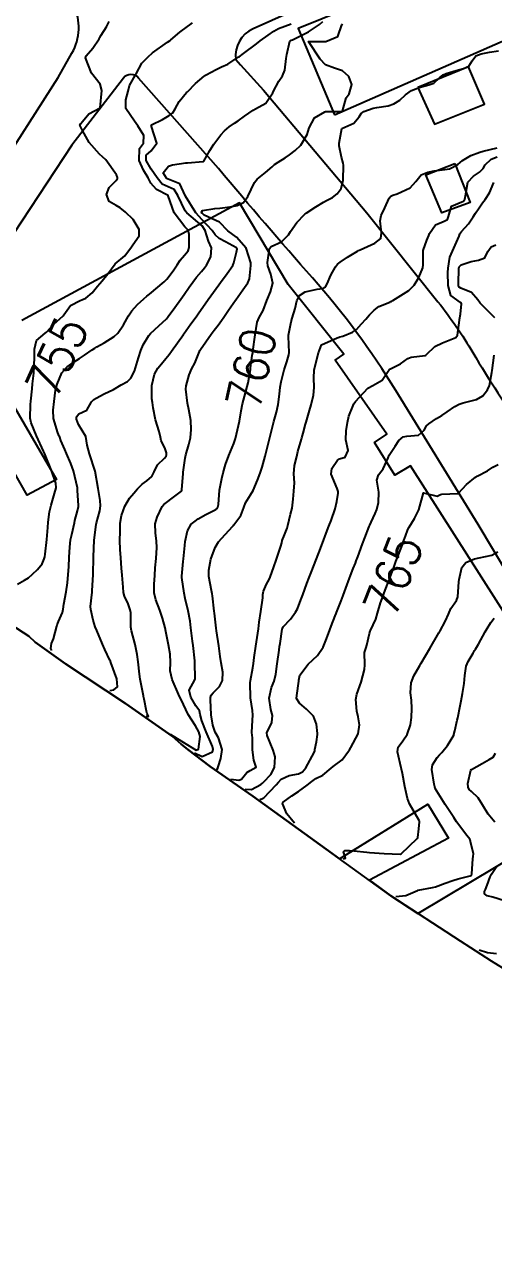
# Model space of a CAD drawing. Header units: metres. Extents: x 318500 to 325275, y 7408834 to 7428799.
# Drawn here: x 322217.8 to 322272.1, y 7421808 to 7421949.2 of the extents above; entities that cross this region are included whole.
import ezdxf
from ezdxf.enums import TextEntityAlignment as Align

# ---------------------------------------------------------------- set-up
doc = ezdxf.new("R2010")
doc.units = ezdxf.units.M
doc.header["$MEASUREMENT"] = 0
for name, color, linetype in [('Area', 45, 'Continuous'), ('Cotas', 45, 'Continuous'), ('Curvas de Nivel 1m', 11, 'Continuous'), ('Curvas de Nivel 5m', 15, 'Continuous'), ('Edificações', 30, 'Continuous'), ('Vias Primárias', 230, 'Continuous')]:
    doc.layers.add(name, color=color, linetype=linetype)
doc.styles.add('Style-STANDARD', font='STANDARD.shx')

msp = doc.modelspace()

# ---------------------------------------------------------------- linework, layer by layer
at = {"layer": 'Area'}
msp.add_lwpolyline([(322274.42, 7421839.2), (322271.82, 7421840.81), (322268.24, 7421843.12), (322260.18, 7421848.36), (322253.36, 7421853.27), (322244.21, 7421859.91), (322239.25, 7421863.32), (322236.69, 7421865.29), (322235.89, 7421865.92), (322234.85, 7421866.85), (322229.45, 7421870.62), (322222.51, 7421875.19), (322219.01, 7421877.7), (322218.27, 7421878.4), (322214.75, 7421880.69)], dxfattribs=at)
at = {"layer": 'Curvas de Nivel 1m', "flags": 128}
for points, elevation in [([(322220.93, 7421876.73), (322220.84, 7421876.98), (322220.92, 7421877.56), (322221.15, 7421878.11), (322221.51, 7421879.55), (322221.56, 7421879.72), (322221.73, 7421880.1), (322222.16, 7421881.13), (322222.24, 7421881.54), (322222.33, 7421882.11), (322222.61, 7421883.54), (322222.76, 7421884.56), (322222.85, 7421885.53), (322222.92, 7421886.43), (322222.96, 7421887.53), (322223.02, 7421888.71), (322223.11, 7421889.53), (322223.24, 7421890.15), (322223.55, 7421891.52), (322223.62, 7421891.79), (322223.9, 7421892.89), (322224.03, 7421893.39), (322224.04, 7421893.52), (322223.93, 7421895.26), (322223.91, 7421895.5), (322223.91, 7421895.52), (322223.9, 7421895.55), (322223.43, 7421897.53), (322223.14, 7421898.37), (322222.63, 7421899.54), (322222.43, 7421899.98), (322222, 7421901.04), (322221.86, 7421901.41), (322221.8, 7421901.55), (322221.64, 7421901.93), (322221.13, 7421903.56), (322221.09, 7421904.53), (322221.23, 7421905.56), (322221.38, 7421906.86), (322221.54, 7421907.56), (322222.11, 7421908.85), (322222.71, 7421909.54), (322223.53, 7421910.12), (322224.14, 7421910.53), (322224.74, 7421910.92), (322225.61, 7421911.51), (322225.92, 7421911.73), (322226.15, 7421911.87), (322226.99, 7421912.32), (322228.17, 7421913.06), (322228.58, 7421913.46), (322229.24, 7421914.4), (322229.82, 7421915.45), (322229.96, 7421915.69), (322230.21, 7421916.03), (322230.87, 7421916.78), (322231.58, 7421917.43), (322231.93, 7421917.72), (322232.24, 7421917.97), (322233.93, 7421919.39), (322234.1, 7421919.54), (322234.25, 7421919.7), (322234.98, 7421920.67), (322235.44, 7421921.37), (322235.78, 7421921.88), (322236.3, 7421922.46), (322236.7, 7421922.96), (322236.82, 7421923.35), (322236.82, 7421924.86), (322236.72, 7421925.36), (322236.34, 7421925.76), (322235.08, 7421927.38), (322234.42, 7421929.35), (322234.41, 7421929.39), (322233.04, 7421930.05), (322232.4, 7421930.79), (322232.07, 7421931.42), (322231.54, 7421932.31), (322231.05, 7421933.43), (322231.1, 7421934.79), (322231.56, 7421935.43), (322231.6, 7421936.3), (322230.9, 7421937.44), (322230.5, 7421937.96), (322229.52, 7421939.45), (322229.51, 7421940.43), (322229.78, 7421941.45), (322229.91, 7421942.09), (322230.57, 7421943.25), (322230.65, 7421943.37), (322230.69, 7421943.45), (322231.36, 7421944.66), (322232.07, 7421945.43), (322232.6, 7421945.86), (322234.33, 7421947.11), (322234.62, 7421947.31), (322234.66, 7421947.35), (322234.71, 7421947.39), (322235.75, 7421948.27), (322236.64, 7421948.93), (322236.9, 7421949.11), (322237.21, 7421949.36)], 756), ([(322227.67, 7421872.11), (322228.13, 7421872.21), (322228.53, 7421872.55), (322228.45, 7421873.46), (322227.78, 7421875.36), (322227.74, 7421875.47), (322227.72, 7421875.52), (322227.67, 7421875.63), (322227.08, 7421876.87), (322226.81, 7421877.48), (322226.14, 7421879.06), (322225.97, 7421879.5), (322225.73, 7421880.24), (322225.44, 7421881.5), (322225.43, 7421881.83), (322225.59, 7421883.5), (322225.61, 7421883.67), (322225.72, 7421885.5), (322225.72, 7421885.58), (322225.78, 7421887.5), (322225.77, 7421887.56), (322225.85, 7421889.5), (322226.07, 7421891.3), (322226.11, 7421891.5), (322226.48, 7421892.91), (322226.57, 7421893.49), (322226.53, 7421894.1), (322226.3, 7421895.49), (322225.96, 7421897.5), (322225.29, 7421899.51), (322225.03, 7421900.48), (322224.88, 7421901.51), (322224.03, 7421902.87), (322223.78, 7421903.52), (322223.79, 7421903.77), (322224.05, 7421904.12), (322225.01, 7421904.55), (322225.55, 7421905.51), (322225.8, 7421905.78), (322226.07, 7421905.94), (322227.01, 7421906.42), (322228.08, 7421906.95), (322228.97, 7421907.46), (322229.68, 7421907.86), (322230.1, 7421908.25), (322230.51, 7421909.04), (322230.63, 7421909.43), (322230.97, 7421910.6), (322231.24, 7421911.43), (322231.51, 7421912.08), (322232.17, 7421913.18), (322232.37, 7421913.42), (322233.31, 7421914.28), (322234.2, 7421915.1), (322234.33, 7421915.25), (322234.42, 7421915.39), (322235.17, 7421916.42), (322235.85, 7421917.37), (322236.24, 7421917.92), (322236.83, 7421918.77), (322237.25, 7421919.35), (322237.69, 7421919.91), (322238.27, 7421920.6), (322238.61, 7421921), (322238.83, 7421921.33), (322239.33, 7421922.29), (322239.41, 7421923.32), (322239.07, 7421924.09), (322238.7, 7421925.33), (322238.34, 7421925.86), (322236.56, 7421927.36), (322236.36, 7421927.59), (322235.51, 7421929.37), (322235.08, 7421930.06), (322234.4, 7421930.36), (322233.7, 7421930.69), (322233.14, 7421931.41), (322232.43, 7421932.43), (322231.84, 7421933.43), (322231.85, 7421934.02), (322232.45, 7421934.52), (322233.09, 7421935.41), (322232.49, 7421937.37), (322232.46, 7421937.42), (322232.43, 7421937.48), (322232.49, 7421937.54), (322233.73, 7421938.17), (322234.51, 7421938.61), (322234.94, 7421938.95), (322235.2, 7421939.38), (322235.66, 7421940.25), (322236.54, 7421941.29), (322236.62, 7421941.37), (322237.58, 7421942.32), (322238.57, 7421943.17), (322238.66, 7421943.24), (322238.81, 7421943.34), (322239.94, 7421943.96), (322240.58, 7421944.25), (322241.31, 7421944.58), (322242.39, 7421945.29), (322242.52, 7421945.37), (322242.6, 7421945.43), (322243.12, 7421945.79), (322244.62, 7421946.92), (322245.03, 7421947.25), (322245.96, 7421947.91), (322246.64, 7421948.37), (322247.18, 7421948.69), (322248.65, 7421949.21)], 757), ([(322231.84, 7421869.23), (322232.06, 7421869.1), (322232.14, 7421869.13), (322231.99, 7421869.41), (322231.9, 7421869.72), (322231.61, 7421871.13), (322231.55, 7421871.42), (322231.54, 7421871.49), (322231.15, 7421873.42), (322231.08, 7421874), (322230.94, 7421875.43), (322230.81, 7421876.3), (322230.58, 7421877.43), (322230.14, 7421879), (322230.07, 7421879.44), (322230.07, 7421881.11), (322230, 7421881.44), (322229.76, 7421882.13), (322229.35, 7421883.03), (322229.23, 7421883.45), (322229.18, 7421884.05), (322229.06, 7421885.45), (322229.01, 7421886.25), (322228.91, 7421887.45), (322228.83, 7421888.44), (322228.82, 7421889.46), (322228.83, 7421890.49), (322228.85, 7421891.46), (322229, 7421892.35), (322229.38, 7421893.45), (322229.92, 7421894.38), (322230.41, 7421894.96), (322230.84, 7421895.43), (322231.39, 7421895.97), (322231.94, 7421896.37), (322232.5, 7421896.87), (322232.8, 7421897.41), (322233.17, 7421898.21), (322233.98, 7421898.98), (322234.17, 7421899.21), (322234.21, 7421899.39), (322234.2, 7421899.6), (322234, 7421900.2), (322233.6, 7421900.99), (322233.52, 7421901.4), (322233.36, 7421902.06), (322232.94, 7421903.41), (322232.67, 7421904.8), (322232.58, 7421905.41), (322232.52, 7421905.86), (322232.5, 7421907.41), (322232.81, 7421908.71), (322233.21, 7421909.4), (322233.62, 7421909.9), (322234.14, 7421910.51), (322234.52, 7421911), (322234.79, 7421911.38), (322236.17, 7421913.31), (322236.19, 7421913.34), (322236.2, 7421913.36), (322237.03, 7421914.51), (322237.63, 7421915.35), (322237.86, 7421915.68), (322238.21, 7421916.18), (322238.69, 7421916.86), (322239.02, 7421917.33), (322240.25, 7421919.04), (322240.45, 7421919.31), (322241.22, 7421920.34), (322241.87, 7421921.29), (322242, 7421921.57), (322242.3, 7421922.83), (322242.37, 7421923.22), (322242.35, 7421923.28), (322242.31, 7421923.32), (322241.04, 7421924.02), (322240.32, 7421924.39), (322239.83, 7421924.82), (322239.49, 7421925.32), (322238.35, 7421926.56), (322237.6, 7421927.35), (322236.39, 7421929.29), (322236.37, 7421929.36), (322235.75, 7421930.71), (322234.41, 7421931.25), (322234.31, 7421931.29), (322234.22, 7421931.39), (322233.83, 7421931.99), (322234.43, 7421932.77), (322234.91, 7421932.9), (322236.44, 7421933.14), (322236.64, 7421933.16), (322238.44, 7421933.29), (322238.48, 7421933.3), (322238.51, 7421933.34), (322239.21, 7421934.58), (322239.69, 7421935.32), (322240.48, 7421936.38), (322240.93, 7421936.87), (322241.47, 7421937.3), (322242.07, 7421937.72), (322242.5, 7421938.02), (322243.25, 7421938.54), (322244.25, 7421939.26), (322244.52, 7421939.4), (322245.71, 7421940.07), (322246.5, 7421941.23), (322246.55, 7421941.35), (322247.21, 7421942.58), (322247.64, 7421943.22), (322247.91, 7421943.88), (322248.07, 7421945.22), (322248.14, 7421945.68), (322248.49, 7421947.21), (322248.54, 7421947.29), (322248.62, 7421947.32), (322248.79, 7421947.37), (322250.64, 7421948.29), (322251.92, 7421949.16), (322252.3, 7421949.51)], 758), ([(322234.64, 7421867.07), (322237.65, 7421865.21), (322237.92, 7421865.33), (322238.1, 7421866.79), (322237.95, 7421867.33), (322237.57, 7421868.03), (322236.7, 7421869.35), (322235.89, 7421871.07), (322235.77, 7421871.36), (322235.61, 7421871.68), (322234.85, 7421873.37), (322234.65, 7421874.38), (322234.69, 7421875.37), (322234.63, 7421876.33), (322234.44, 7421877.38), (322234.15, 7421878.95), (322234.06, 7421879.38), (322233.74, 7421880.5), (322233.43, 7421881.39), (322232.96, 7421882.6), (322232.78, 7421883.4), (322232.79, 7421884.4), (322232.86, 7421885.4), (322232.9, 7421886.31), (322233, 7421887.4), (322233.09, 7421888.65), (322233.05, 7421889.4), (322232.93, 7421890.34), (322232.91, 7421891.4), (322233.11, 7421892.18), (322233.72, 7421893.39), (322233.91, 7421893.62), (322235.16, 7421894.61), (322235.93, 7421895.19), (322235.99, 7421895.3), (322236, 7421895.36), (322236.12, 7421897.19), (322236.14, 7421897.36), (322236.36, 7421898.99), (322236.44, 7421899.36), (322236.79, 7421900.57), (322236.97, 7421901.35), (322237.06, 7421902.32), (322237.02, 7421903.35), (322236.79, 7421904.63), (322236.64, 7421905.35), (322236.45, 7421906.99), (322236.48, 7421907.36), (322236.83, 7421908.63), (322237.15, 7421909.35), (322237.5, 7421909.98), (322238.01, 7421911.34), (322238.06, 7421911.44), (322238.15, 7421911.57), (322239.38, 7421913.32), (322239.71, 7421913.78), (322240.19, 7421914.39), (322240.59, 7421914.91), (322240.85, 7421915.3), (322241.38, 7421916.12), (322242.2, 7421917.28), (322242.23, 7421917.32), (322243.05, 7421918.46), (322243.62, 7421919.27), (322243.8, 7421919.72), (322243.98, 7421921.26), (322243.98, 7421921.57), (322243.44, 7421923.27), (322242.32, 7421924.55), (322241.89, 7421924.85), (322241.29, 7421925.3), (322240.34, 7421926.28), (322238.58, 7421927.11), (322238.36, 7421927.29), (322238.31, 7421927.34), (322238.27, 7421927.43), (322238.36, 7421927.64), (322239.8, 7421927.88), (322240.37, 7421927.92), (322241.58, 7421928.08), (322242.37, 7421928.22), (322243.11, 7421928.55), (322243.62, 7421929.27), (322244.41, 7421930.86), (322244.71, 7421931.26), (322245.65, 7421932.02), (322246.43, 7421932.68), (322246.72, 7421932.94), (322247.12, 7421933.22), (322247.94, 7421933.72), (322248.45, 7421934.08), (322249.1, 7421934.57), (322249.76, 7421935.19), (322250.48, 7421936.44), (322250.71, 7421937.18), (322251.33, 7421938.35), (322252.52, 7421939.06), (322252.6, 7421939.07), (322254.52, 7421939.1), (322254.55, 7421939.1), (322254.56, 7421939.13), (322255.01, 7421940.65), (322255.35, 7421941.12), (322255.65, 7421942.2), (322255.3, 7421943.12), (322254.58, 7421943.8), (322253.63, 7421944.09), (322252.59, 7421944.47), (322251.97, 7421945.16), (322250.63, 7421947.18), (322252.63, 7421947.19), (322254.03, 7421947.75), (322254.49, 7421949.13), (322254.57, 7421949.21)], 759), ([(322239.95, 7421863.01), (322240.1, 7421863.01), (322240.17, 7421863.3), (322240.49, 7421864.26), (322240.65, 7421865.29), (322240.21, 7421866.64), (322239.85, 7421867.31), (322239.57, 7421868.09), (322239.38, 7421869.31), (322239.31, 7421871.02), (322239.29, 7421871.31), (322239.37, 7421871.56), (322239.62, 7421871.83), (322240.34, 7421872.59), (322240.7, 7421873.29), (322240.71, 7421874.24), (322240.54, 7421875.3), (322240.42, 7421876.04), (322240.25, 7421877.3), (322240, 7421879.02), (322239.96, 7421879.31), (322239.75, 7421881.07), (322239.72, 7421881.31), (322239.52, 7421883.07), (322239.49, 7421883.31), (322239.4, 7421883.69), (322239.12, 7421885.32), (322239.11, 7421886.02), (322239.35, 7421887.32), (322239.84, 7421888.65), (322240.24, 7421889.3), (322240.98, 7421890.17), (322241.88, 7421891.13), (322241.95, 7421891.21), (322242.01, 7421891.28), (322242.81, 7421892.36), (322243.14, 7421893.27), (322243.35, 7421893.84), (322243.92, 7421894.75), (322244.23, 7421895.26), (322244.73, 7421896.46), (322245.04, 7421897.24), (322245.28, 7421897.93), (322245.63, 7421899.24), (322246.01, 7421900.75), (322246.12, 7421901.23), (322246.51, 7421902.75), (322246.64, 7421903.22), (322246.95, 7421904.32), (322247.14, 7421905.21), (322247.28, 7421906.41), (322247.36, 7421907.21), (322247.48, 7421907.83), (322247.83, 7421909.2), (322247.9, 7421909.43), (322248.13, 7421910.13), (322248.38, 7421910.96), (322248.41, 7421911.2), (322248.31, 7421913.06), (322248.32, 7421913.2), (322248.63, 7421914.75), (322248.76, 7421915.19), (322249.09, 7421916.32), (322249.28, 7421917.19), (322249.61, 7421917.81), (322250.24, 7421918.23), (322251.64, 7421918.55), (322252.24, 7421918.61), (322252.59, 7421918.8), (322252.8, 7421919.14), (322253.23, 7421920.17), (322253.75, 7421921.14), (322253.99, 7421921.43), (322254.29, 7421921.68), (322255.16, 7421922.25), (322256.31, 7421922.94), (322256.41, 7421923), (322256.6, 7421923.1), (322258.32, 7421923.85), (322258.99, 7421924.4), (322259.07, 7421925.06), (322258.95, 7421926.46), (322259.06, 7421927.06), (322259.49, 7421927.95), (322259.99, 7421929.05), (322260.15, 7421929.3), (322260.39, 7421929.41), (322260.91, 7421929.56), (322262.4, 7421930.27), (322263.07, 7421931.01), (322263.67, 7421931.75), (322264.43, 7421932.09), (322265.17, 7421932.24), (322266.43, 7421932.37), (322266.94, 7421932.45), (322267.9, 7421932.95), (322268.19, 7421933.2), (322268.45, 7421933.41), (322269.41, 7421933.98), (322270.46, 7421934.39), (322270.86, 7421934.51), (322272.47, 7421934.87)], 761), ([(322241.64, 7421861.85), (322242.56, 7421861.74), (322242.89, 7421861.87), (322243.5, 7421862.65), (322243.88, 7421862.87), (322244.58, 7421863.24), (322244.33, 7421864.06), (322244.17, 7421865.25), (322244.16, 7421866.64), (322244.1, 7421867.25), (322244.16, 7421868.68), (322244.21, 7421869.25), (322244.17, 7421869.82), (322243.93, 7421871.26), (322243.9, 7421872.99), (322243.93, 7421873.26), (322244.19, 7421874.72), (322244.28, 7421875.25), (322244.37, 7421875.94), (322244.56, 7421877.25), (322244.7, 7421878.25), (322244.84, 7421879.24), (322244.95, 7421880.02), (322245.13, 7421881.24), (322245.34, 7421882.82), (322245.37, 7421883.24), (322245.42, 7421883.59), (322245.79, 7421884.41), (322246.08, 7421884.94), (322246.2, 7421885.22), (322246.62, 7421886.42), (322246.9, 7421887.21), (322247.45, 7421888.81), (322247.54, 7421889.2), (322247.58, 7421889.47), (322247.86, 7421890.13), (322248.18, 7421890.89), (322248.26, 7421891.2), (322248.57, 7421892.52), (322248.74, 7421893.19), (322248.87, 7421894.24), (322248.95, 7421895.19), (322249, 7421896.13), (322248.95, 7421897.19), (322249.03, 7421898.13), (322249.28, 7421899.19), (322249.42, 7421899.76), (322249.82, 7421901.18), (322249.86, 7421901.33), (322250.02, 7421901.89), (322250.3, 7421902.91), (322250.37, 7421903.17), (322250.74, 7421904.49), (322250.93, 7421905.17), (322251.21, 7421906.29), (322251.28, 7421907.16), (322251.24, 7421908.3), (322251.31, 7421909.16), (322251.46, 7421909.83), (322251.78, 7421911.16), (322252.16, 7421912.09), (322253.95, 7421912.9), (322254.17, 7421912.97), (322254.28, 7421913.01), (322254.63, 7421913.12), (322255.74, 7421913.55), (322256.18, 7421913.87), (322256.76, 7421914.53), (322257.27, 7421915.08), (322257.71, 7421915.57), (322258.22, 7421916.12), (322258.77, 7421916.52), (322260.04, 7421917.05), (322260.18, 7421917.11), (322260.23, 7421917.13), (322260.41, 7421917.22), (322262.24, 7421918.39), (322262.87, 7421919.01), (322263.39, 7421919.87), (322263.88, 7421921), (322263.92, 7421921.36), (322263.92, 7421923), (322264.32, 7421924.2), (322264.57, 7421924.75), (322264.64, 7421924.99), (322265.33, 7421925.99), (322266.35, 7421926.39), (322266.72, 7421926.6), (322266.84, 7421926.96), (322267.19, 7421928.15), (322268.39, 7421928.63), (322268.59, 7421928.73), (322268.72, 7421928.94), (322268.81, 7421929.35), (322269.07, 7421930.93), (322269.74, 7421931.6), (322270.43, 7421932.06), (322270.85, 7421932.49), (322271.09, 7421932.9), (322271.76, 7421933.59), (322272.45, 7421933.83)], 762), ([(322243.32, 7421860.69), (322244.06, 7421860.66), (322245.11, 7421861.24), (322245.3, 7421861.41), (322245.48, 7421861.56), (322246.3, 7421862.42), (322246.69, 7421863.21), (322246.77, 7421864.46), (322246.57, 7421865.21), (322245.86, 7421866.92), (322245.83, 7421867.23), (322246.38, 7421868.41), (322246.48, 7421869.22), (322246.29, 7421869.91), (322246.1, 7421871.22), (322246.37, 7421872.48), (322246.65, 7421873.21), (322246.85, 7421874.01), (322247.03, 7421875.21), (322247.24, 7421876.77), (322247.3, 7421877.21), (322247.36, 7421877.54), (322247.61, 7421879.2), (322247.63, 7421879.29), (322247.72, 7421879.47), (322248.55, 7421880.38), (322249.14, 7421881.19), (322249.36, 7421881.58), (322249.76, 7421882.6), (322249.97, 7421883.18), (322250.46, 7421884.5), (322250.72, 7421885.17), (322251.03, 7421885.95), (322251.49, 7421887.16), (322251.84, 7421888.04), (322252.26, 7421889.14), (322252.7, 7421890.31), (322253, 7421891.13), (322253.25, 7421891.77), (322253.72, 7421893.12), (322253.92, 7421893.98), (322254.09, 7421894.96), (322254.08, 7421895.12), (322253.94, 7421895.5), (322253.28, 7421897.13), (322253.32, 7421897.78), (322253.98, 7421898.76), (322254.21, 7421898.9), (322254.87, 7421899.11), (322255.23, 7421899.87), (322254.94, 7421901.11), (322254.99, 7421902.15), (322255.15, 7421903.11), (322255.32, 7421903.84), (322255.8, 7421905.1), (322255.9, 7421905.28), (322256.07, 7421905.54), (322257.51, 7421907.08), (322258.1, 7421907.41), (322259.15, 7421908.01), (322259.87, 7421909.05), (322259.97, 7421909.2), (322260.12, 7421909.32), (322261.28, 7421909.89), (322262.14, 7421910.5), (322262.5, 7421910.66), (322264.15, 7421910.88), (322264.23, 7421910.91), (322264.31, 7421910.99), (322265.25, 7421911.89), (322266.16, 7421912.32), (322267.67, 7421912.95), (322267.89, 7421913.23), (322268.11, 7421914.94), (322268.12, 7421915.03), (322268.21, 7421915.66), (322268.33, 7421916.83), (322268.31, 7421916.94), (322268.28, 7421916.99), (322268.23, 7421917.01), (322267.1, 7421917.82), (322266.8, 7421918.96), (322266.78, 7421920.45), (322266.79, 7421920.96), (322267.01, 7421922.25), (322267.31, 7421922.95), (322268.06, 7421924.68), (322268.16, 7421924.94), (322268.22, 7421925.05), (322268.33, 7421925.21), (322269.17, 7421926.1), (322269.7, 7421926.92), (322269.97, 7421927.32), (322270.38, 7421927.93), (322270.77, 7421928.52), (322271.08, 7421928.9), (322271.6, 7421929.69), (322272.07, 7421930.89)], 763), ([(322272.21, 7421915.24), (322270.52, 7421916.91), (322270.23, 7421917.32), (322269.48, 7421918.16), (322268.25, 7421918.64), (322268.06, 7421918.75), (322268.01, 7421918.94), (322268.01, 7421919.19), (322268.03, 7421920.94), (322268.08, 7421921.14), (322268.29, 7421921.34), (322269.47, 7421921.74), (322270.29, 7421921.91), (322271.03, 7421922.17), (322271.4, 7421922.9), (322271.77, 7421923.44), (322272.32, 7421923.65)], 764), ([(322245.01, 7421859.53), (322245.16, 7421859.53), (322245.46, 7421859.72), (322246.91, 7421861.21), (322247.17, 7421861.52), (322247.49, 7421861.87), (322248.4, 7421862.29), (322249.5, 7421862.49), (322249.96, 7421862.72), (322250.32, 7421863.17), (322251.31, 7421864.94), (322251.39, 7421865.15), (322251.38, 7421865.31), (322251.55, 7421866.17), (322251.67, 7421867.04), (322251.68, 7421867.15), (322251.58, 7421868.23), (322251.2, 7421869.16), (322250.39, 7421869.96), (322249.6, 7421870.66), (322249.25, 7421871.18), (322249.27, 7421871.53), (322249.51, 7421873.18), (322249.52, 7421873.3), (322249.65, 7421873.88), (322250.6, 7421875.17), (322251.68, 7421876.17), (322252.33, 7421877.14), (322252.74, 7421878.1), (322253.12, 7421879.13), (322253.28, 7421879.57), (322253.74, 7421880.75), (322253.85, 7421881.02), (322253.89, 7421881.12), (322254.41, 7421882.47), (322254.65, 7421883.11), (322254.95, 7421883.94), (322255.38, 7421885.1), (322255.5, 7421885.41), (322255.82, 7421886.23), (322256.06, 7421886.86), (322256.15, 7421887.1), (322256.34, 7421887.59), (322256.88, 7421889.08), (322257.15, 7421889.79), (322257.65, 7421891.07), (322257.72, 7421891.24), (322257.89, 7421891.6), (322258.37, 7421892.6), (322258.55, 7421893.06), (322258.73, 7421893.87), (322258.79, 7421895.06), (322258.56, 7421896.45), (322258.72, 7421897.06), (322259.26, 7421897.77), (322259.87, 7421899.04), (322259.99, 7421899.35), (322260.65, 7421900.38), (322261.11, 7421901.03), (322261.59, 7421901.45), (322262.02, 7421901.55), (322263.38, 7421901.64), (322264.03, 7421902.21), (322264.3, 7421902.72), (322264.58, 7421902.98), (322265.46, 7421903.56), (322266.05, 7421903.93), (322266.69, 7421904.33), (322267.59, 7421904.95), (322268.07, 7421905.23), (322268.54, 7421905.39), (322270.08, 7421905.79), (322270.8, 7421906.19), (322271.36, 7421906.9), (322271.58, 7421907.41), (322271.87, 7421908.89), (322271.89, 7421909.12), (322272.11, 7421910.89)], 764), ([(322254.66, 7421852.64), (322254.92, 7421852.74), (322254.67, 7421853.46), (322254.88, 7421853.61), (322255.39, 7421853.61), (322255.88, 7421853.58), (322257.38, 7421853.4), (322257.7, 7421853.38), (322259.38, 7421853.27), (322261.24, 7421853.17), (322261.38, 7421853.21), (322263.22, 7421854.99), (322263.28, 7421855.12), (322263.42, 7421856.13), (322263.5, 7421856.92), (322263.48, 7421856.99), (322263.43, 7421857.07), (322262.32, 7421859.01), (322262.08, 7421859.63), (322261.79, 7421861.02), (322261.5, 7421862.53), (322261.4, 7421863.02), (322261.36, 7421863.17), (322260.93, 7421865.03), (322261.02, 7421865.55), (322261.55, 7421866.29), (322262.05, 7421867.01), (322262.45, 7421868.14), (322262.55, 7421869.01), (322262.58, 7421870.04), (322262.56, 7421871.01), (322262.46, 7421871.84), (322262.51, 7421873.01), (322262.84, 7421873.82), (322263.51, 7421874.99), (322263.67, 7421875.26), (322264.68, 7421876.98), (322265.72, 7421878.77), (322265.79, 7421878.89), (322265.83, 7421878.96), (322266.51, 7421880.18), (322266.84, 7421880.95), (322267.09, 7421881.61), (322267.77, 7421882.53), (322267.93, 7421882.94), (322268.05, 7421884.68), (322268.08, 7421884.94), (322268.39, 7421886.36), (322268.85, 7421886.92), (322269.83, 7421887.35), (322270.4, 7421887.47), (322271.84, 7421887.78), (322272.55, 7421888.16)], 766), ([(322260.75, 7421848.3), (322261.91, 7421848.42), (322263.25, 7421848.99), (322263.29, 7421849.02), (322263.32, 7421849.03), (322264.97, 7421849.32), (322265.33, 7421849.41), (322266.46, 7421849.82), (322267.34, 7421850.14), (322267.94, 7421850.33), (322269.35, 7421850.67), (322269.5, 7421850.76), (322269.55, 7421850.91), (322269.65, 7421852.63), (322269.7, 7421852.91), (322269.72, 7421853.24), (322269.4, 7421854.64), (322269.34, 7421854.85), (322269.31, 7421854.91), (322268.96, 7421855.36), (322267.77, 7421856.93), (322267.44, 7421857.41), (322266.45, 7421858.95), (322265.48, 7421860.49), (322265.31, 7421860.79), (322265.25, 7421860.96), (322265.18, 7421861.27), (322264.91, 7421862.97), (322264.98, 7421863.51), (322265.53, 7421864.38), (322265.8, 7421864.69), (322266.05, 7421864.95), (322266.73, 7421865.77), (322267.44, 7421866.94), (322267.47, 7421867.03), (322267.57, 7421867.45), (322267.85, 7421868.67), (322267.9, 7421868.94), (322268.19, 7421870.35), (322268.32, 7421870.93), (322268.47, 7421871.77), (322268.64, 7421872.92), (322268.73, 7421873.85), (322268.88, 7421874.92), (322269.11, 7421875.48), (322269.69, 7421876.45), (322269.86, 7421876.74), (322269.96, 7421876.91), (322270.29, 7421877.49), (322271.09, 7421878.89), (322271.33, 7421879.29), (322271.74, 7421879.97), (322272.12, 7421880.5)], 767), ([(322272.19, 7421856.87), (322271.44, 7421857.83), (322270.76, 7421858.89), (322270.26, 7421859.69), (322269.48, 7421860.44), (322269.24, 7421860.68), (322269.12, 7421860.92), (322269.06, 7421861.35), (322269.42, 7421862.91), (322269.46, 7421862.96), (322269.51, 7421862.99), (322270.72, 7421863.69), (322271.53, 7421864.12), (322272.01, 7421864.4), (322272.26, 7421864.87)], 768), ([(322273.31, 7421847.8), (322271.95, 7421848.23), (322271.32, 7421848.38), (322271.02, 7421848.58), (322271.02, 7421848.88), (322271.12, 7421849.09), (322271.33, 7421849.61), (322271.67, 7421850.56), (322271.83, 7421850.88), (322272.43, 7421851.8)], 768), ([(322270.39, 7421842.12), (322271.34, 7421841.83), (322272.39, 7421841.7)], 768)]:
    msp.add_lwpolyline(points, dxfattribs=dict(at, elevation=elevation))
at = {"layer": 'Curvas de Nivel 5m', "flags": 128}
for points, elevation in [([(322216.98, 7421884.42), (322217.79, 7421884.87), (322218.23, 7421885.16), (322218.7, 7421885.59), (322219.27, 7421886.12), (322219.82, 7421886.77), (322220.07, 7421887.33), (322220.12, 7421887.58), (322220.16, 7421887.9), (322220.35, 7421889.57), (322220.46, 7421890.98), (322220.51, 7421891.57), (322220.67, 7421892.8), (322220.86, 7421893.57), (322221.26, 7421894.9), (322221.43, 7421895.56), (322221.4, 7421896.1), (322220.91, 7421897.57), (322220.17, 7421899.39), (322220.09, 7421899.58), (322220.06, 7421899.65), (322219.99, 7421899.8), (322219.16, 7421901.59), (322218.56, 7421903.06), (322218.45, 7421903.6), (322218.47, 7421905.19), (322218.5, 7421905.6), (322218.66, 7421907.02), (322218.72, 7421907.59), (322218.86, 7421908.84), (322218.91, 7421909.59), (322218.94, 7421910.79), (322218.95, 7421911.59), (322219.16, 7421912.59), (322220.17, 7421913.45), (322220.34, 7421913.58), (322221.21, 7421914.54), (322222.2, 7421915.42), (322222.27, 7421915.47), (322222.34, 7421915.55), (322223.11, 7421916.64), (322224.23, 7421917.23), (322224.43, 7421917.31), (322224.87, 7421917.51), (322225.62, 7421918.12), (322226.24, 7421918.89), (322226.76, 7421919.49), (322227.43, 7421920.32), (322228.28, 7421921.47), (322229.37, 7421922.38), (322230.14, 7421923.44), (322230.31, 7421923.68), (322231.04, 7421924.72), (322231.04, 7421925.43), (322230.35, 7421926.59), (322229.48, 7421927.45), (322228.84, 7421927.94), (322228.37, 7421928.2), (322227.56, 7421928.67), (322227.27, 7421929.49), (322227.57, 7421930.3), (322228.4, 7421931.11), (322228.55, 7421931.33), (322228.55, 7421931.47), (322228.41, 7421931.75), (322227.18, 7421933.49), (322226.81, 7421933.86), (322226.45, 7421934.14), (322225.28, 7421935.51), (322224.48, 7421936.9), (322224.2, 7421937.52), (322224.3, 7421937.71), (322224.5, 7421937.95), (322225.22, 7421938.8), (322226.52, 7421939.5), (322226.73, 7421941.5), (322226.55, 7421942.24), (322225.52, 7421943.51), (322224.82, 7421945.29), (322224.92, 7421945.52), (322225.7, 7421946.42), (322226.43, 7421947.5), (322226.49, 7421947.63), (322226.63, 7421947.92), (322227.25, 7421948.89), (322227.57, 7421949.49)], 755), ([(322237.44, 7421864.91), (322238.35, 7421864.5), (322239.53, 7421865.02), (322239.62, 7421865.31), (322239.54, 7421865.65), (322238.8, 7421867.32), (322238.29, 7421868.62), (322238.12, 7421869.33), (322238.01, 7421869.75), (322237.6, 7421870.36), (322237.01, 7421871.35), (322236.83, 7421872.14), (322237.49, 7421873.34), (322237.54, 7421873.45), (322237.49, 7421875.34), (322237.48, 7421875.54), (322237.29, 7421877.34), (322237.23, 7421877.81), (322237.04, 7421879.35), (322236.93, 7421880.15), (322236.72, 7421881.35), (322236.37, 7421882.75), (322236.24, 7421883.36), (322235.98, 7421885.17), (322235.98, 7421885.36), (322236.14, 7421887.05), (322236.17, 7421887.36), (322236.32, 7421888.88), (322236.38, 7421889.35), (322236.63, 7421890.59), (322237.06, 7421891.35), (322237.51, 7421891.72), (322237.89, 7421891.98), (322238.75, 7421892.47), (322239.91, 7421893.06), (322240.06, 7421893.16), (322240.16, 7421893.31), (322240.23, 7421893.63), (322240.36, 7421895.3), (322240.61, 7421896.64), (322240.77, 7421897.3), (322241.03, 7421898.24), (322241.43, 7421899.29), (322242, 7421900.67), (322242.16, 7421901.13), (322242.2, 7421901.28), (322242.55, 7421902.75), (322242.65, 7421903.27), (322242.85, 7421904.48), (322243.01, 7421905.27), (322243.23, 7421906.12), (322243.56, 7421907.27), (322243.66, 7421907.7), (322243.91, 7421909.26), (322243.94, 7421909.45), (322244.14, 7421910.87), (322244.19, 7421911.22), (322244.19, 7421911.26), (322244.21, 7421911.32), (322244.48, 7421913.26), (322244.71, 7421914.74), (322244.94, 7421915.25), (322245.38, 7421916.07), (322245.8, 7421917.24), (322246.24, 7421918.22), (322246.52, 7421919.23), (322246.27, 7421920.29), (322245.94, 7421921.24), (322245.89, 7421921.63), (322246.14, 7421923.23), (322246.31, 7421923.49), (322247.52, 7421924.02), (322248.33, 7421924.83), (322248.55, 7421925.21), (322249.29, 7421926.25), (322250.17, 7421927.18), (322250.27, 7421927.27), (322250.36, 7421927.34), (322251.49, 7421928.05), (322252.38, 7421928.6), (322252.74, 7421928.79), (322253.41, 7421929.14), (322253.97, 7421929.56), (322254.4, 7421930.2), (322254.66, 7421931.13), (322254.68, 7421932.88), (322254.64, 7421933.13), (322254.45, 7421933.82), (322254.18, 7421935.13), (322254.18, 7421935.43), (322254.49, 7421937.13), (322255.87, 7421937.74), (322256.51, 7421938.47), (322256.74, 7421938.87), (322257.05, 7421939.09), (322258.11, 7421939.49), (322258.53, 7421939.55), (322259.84, 7421939.75), (322260.53, 7421939.99), (322261.2, 7421940.38), (322261.85, 7421941.03), (322262.55, 7421941.52), (322263.43, 7421941.88), (322264.56, 7421942.17), (322265.16, 7421942.38), (322265.8, 7421942.98), (322266.21, 7421943.34), (322266.58, 7421943.48), (322267.71, 7421943.83), (322268.59, 7421944.06), (322269.19, 7421944.33), (322269.58, 7421944.93), (322270, 7421945.53), (322270.61, 7421945.77), (322271.57, 7421945.95), (322272.62, 7421946.11)], 760), ([(322249.03, 7421856.78), (322248.13, 7421857.85), (322247.63, 7421859.03), (322247.7, 7421859.2), (322248.72, 7421859.94), (322249.47, 7421860.45), (322250.49, 7421861.16), (322251.03, 7421861.61), (322251.49, 7421861.94), (322252.3, 7421862.34), (322253.25, 7421863.12), (322253.51, 7421863.33), (322254.55, 7421864.08), (322255.28, 7421865.1), (322255.37, 7421865.27), (322255.54, 7421865.52), (322256.4, 7421867.09), (322256.53, 7421868.13), (322256.38, 7421869.09), (322256.22, 7421869.72), (322256.1, 7421871.09), (322256.23, 7421871.7), (322256.72, 7421873.08), (322257.12, 7421874.54), (322257.17, 7421875.08), (322257.13, 7421876.53), (322257.3, 7421877.08), (322257.4, 7421877.37), (322257.71, 7421878.7), (322257.79, 7421878.99), (322257.83, 7421879.07), (322258.44, 7421880.36), (322258.63, 7421881.06), (322258.97, 7421882.26), (322259.26, 7421883.05), (322259.4, 7421883.42), (322259.79, 7421884.4), (322259.97, 7421884.87), (322260.03, 7421885.04), (322260.5, 7421886.35), (322260.76, 7421887.03), (322261.06, 7421887.81), (322261.53, 7421889.02), (322261.61, 7421889.26), (322261.86, 7421889.95), (322262.15, 7421890.74), (322262.28, 7421891.01), (322262.9, 7421892), (322263.42, 7421893), (322263.93, 7421894.99), (322265.54, 7421894.58), (322265.93, 7421894.8), (322266.05, 7421894.84), (322267.93, 7421894.92), (322268, 7421894.94), (322268.92, 7421895.95), (322269.96, 7421896.81), (322270.02, 7421896.84), (322270.15, 7421896.91), (322271.35, 7421897.52), (322271.98, 7421897.96), (322272.6, 7421898.26)], 765)]:
    msp.add_lwpolyline(points, dxfattribs=dict(at, elevation=elevation))
at = {"layer": 'Edificações'}
for points in [[(322253.64, 7421938.71), (322286.98, 7421953.36), (322283.54, 7421962.47), (322249.43, 7421948.67)], [(322263.29, 7421941.85), (322265.21, 7421937.64), (322270.99, 7421939.92), (322269.14, 7421944.27)], [(322267.57, 7421933.07), (322269.35, 7421928.58), (322266.07, 7421927.37), (322264.21, 7421931.78)]]:
    msp.add_lwpolyline(points, close=True, dxfattribs=at)
for points in [[(322275.73, 7421877.25), (322262.43, 7421898.1), (322260.63, 7421897.02), (322258.28, 7421900.8), (322259.72, 7421901.78), (322253.72, 7421910.32), (322254.72, 7421911.01), (322248.28, 7421919.08), (322242.64, 7421928.53), (322217.47, 7421914.93)], [(322210.91, 7421914.63), (322221.47, 7421896.54), (322218.1, 7421894.72), (322210.91, 7421907.27)], [(322214.75, 7421880.69), (322218.27, 7421878.4), (322219.01, 7421877.7), (322222.51, 7421875.19), (322229.45, 7421870.62), (322234.85, 7421866.85), (322235.89, 7421865.92), (322236.69, 7421865.29), (322239.25, 7421863.32), (322244.21, 7421859.91), (322253.36, 7421853.27), (322254.22, 7421852.65), (322264.43, 7421858.97), (322266.85, 7421855.05), (322257.68, 7421850.16), (322260.18, 7421848.36), (322263.3, 7421846.34), (322281.31, 7421857.08)]]:
    msp.add_lwpolyline(points, dxfattribs=at)
at = {"layer": 'Vias Primárias'}
for points in [[(323715.64, 7420145.55, 0), (323709.04, 7420132.94)], [(323831.09, 7420001.79, 0), (323833.84, 7420008.44, 0.220888)], [(322389.38, 7422000, 0.138353), (322376.49, 7422000.61), (322373.84, 7422000), (322338.59, 7421986.11), (322305.1, 7421973.15), (322253.22, 7421952.71), (322244.22, 7421948.66, 0.329151), (322242.23, 7421945.11), (322242.76, 7421944.49), (322245.44, 7421941.55), (322257.38, 7421927.38), (322265.62, 7421917.06, -0.034397), (322269.66, 7421911.21, 0.020951), (322275.64, 7421902.02), (322279.97, 7421894.76), (322286.1, 7421884.04), (322286.66, 7421882.77, 0.335382), (322288.02, 7421882), (322290.83, 7421882.71), (322318.25, 7421892.5), (322356.9, 7421905.66), (322378.85, 7421913.06, 0.310379), (322380.18, 7421914.82)], [(322214.2, 7421931.37), (322221.67, 7421943.03), (322223.27, 7421945.82, 0.246096), (322223.47, 7421951.4), (322208.23, 7421968.53)], [(322304.34, 7421820.13), (322305.87, 7421821.78, 0.208775), (322307.25, 7421825.71, 0.101485), (322306.46, 7421828.52), (322301.63, 7421837.28), (322282.79, 7421870.34), (322270.27, 7421891.3), (322260.75, 7421906.8, 0.043111), (322251.1, 7421919.84, -0.006364), (322240.23, 7421932.48), (322230.98, 7421942.96, 0.451154), (322229.22, 7421942.96), (322223.24, 7421935.21), (322214.54, 7421922.02), (322208.43, 7421911.82), (322203.4, 7421902.44), (322202.31, 7421900.27), (322199.43, 7421892.47)]]:
    msp.add_lwpolyline(points, format="xyb", dxfattribs=at)

# ---------------------------------------------------------------- texts
at = {"layer": 'Cotas', "style": 'Style-STANDARD'}
for s, rotation, p in [('755', 65.2053, (322221.54, 7421910.72, 755)), ('760', 77.3646, (322244.02, 7421909.36, 760)), ('765', 68.684, (322260.45, 7421885.43, 765))]:
    msp.add_text(s, height=4, rotation=rotation, dxfattribs=at).set_placement(p, align=Align.MIDDLE_CENTER)

doc.saveas('drawing.dxf')
